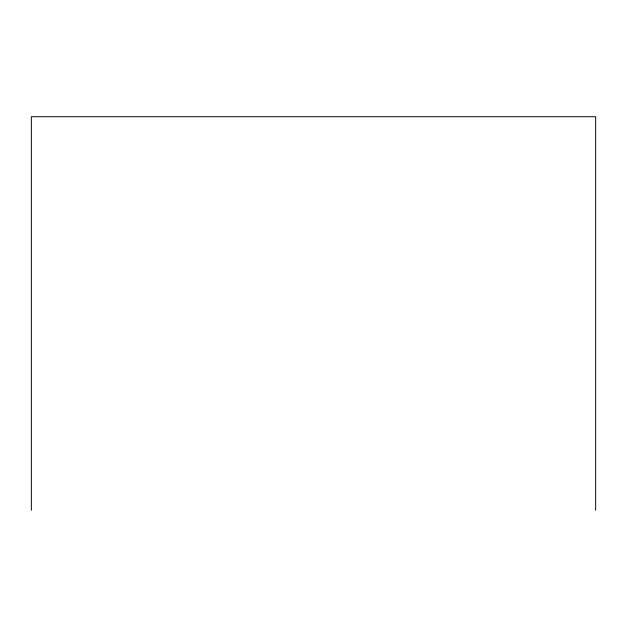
<?xml version="1.0" encoding="UTF-8"?>
<svg xmlns="http://www.w3.org/2000/svg" width="627" height="627" viewBox="0 0 627 627"><rect width="100%" height="100%" fill="white"/><g stroke="black" fill="none" stroke-linecap="round" stroke-linejoin="round"><path stroke-width="0.94" d="M595.65 510.276L595.65 116.724L31.35 116.724L31.35 510.276"/></g></svg>
